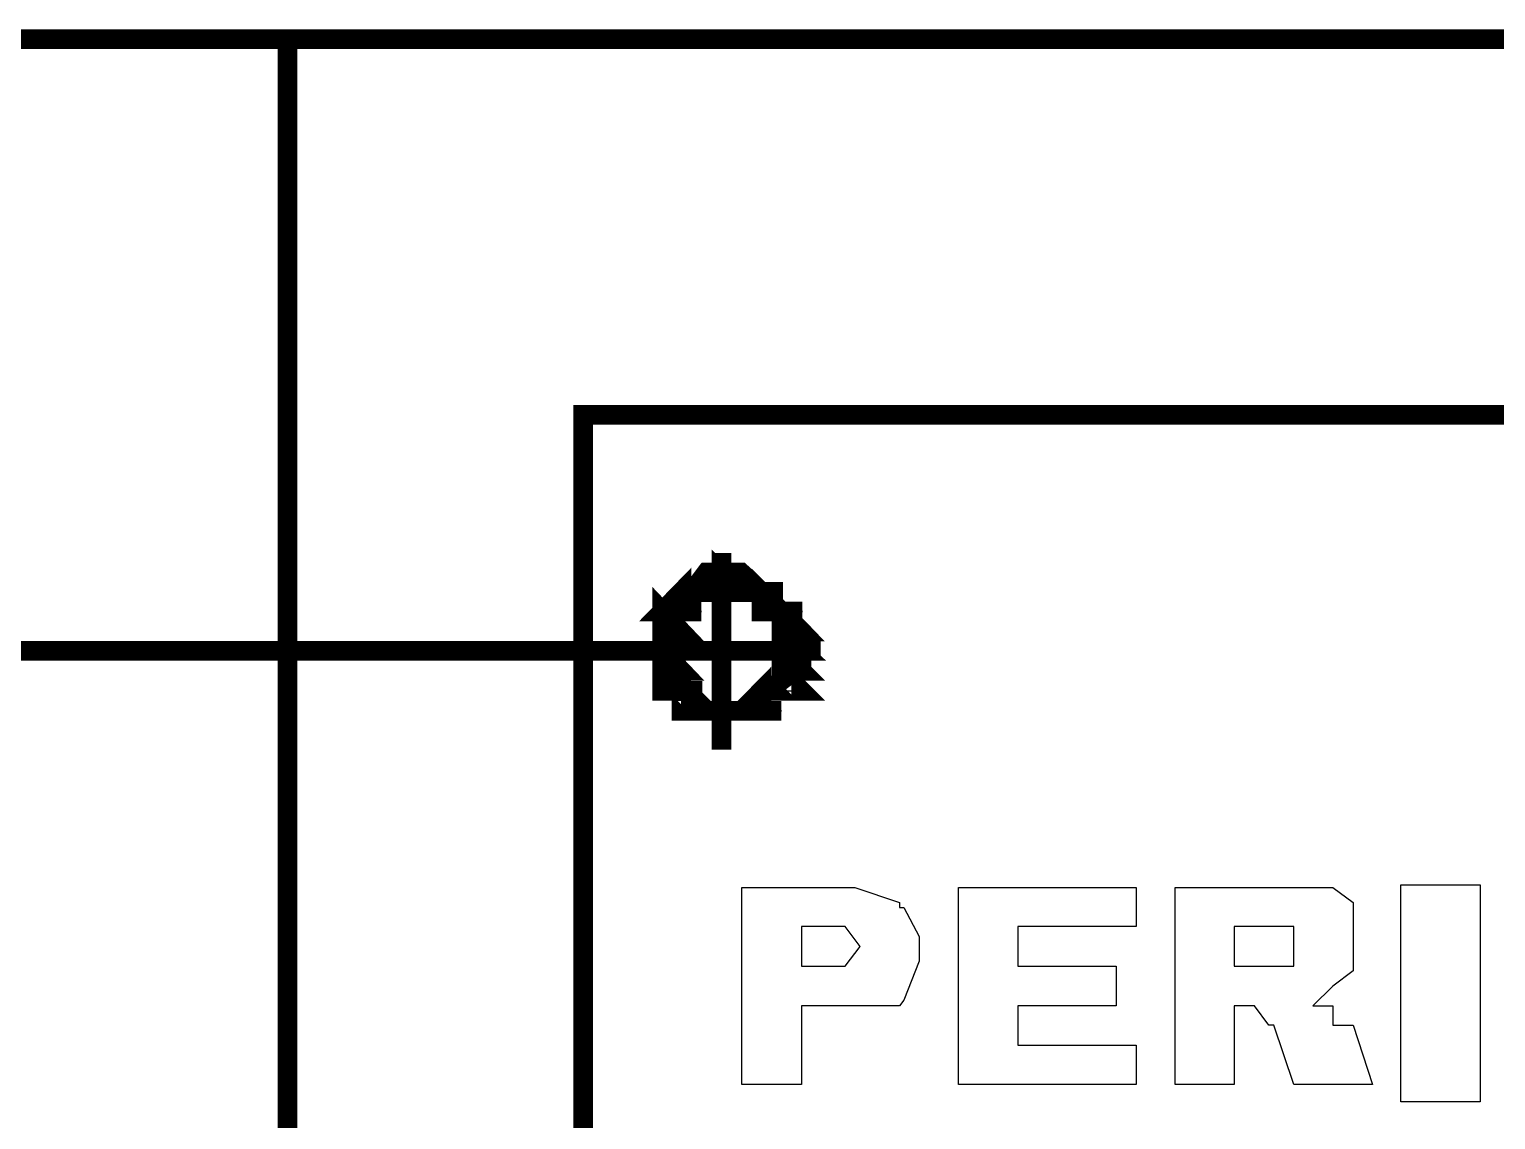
# Model space of a CAD drawing. Header units: metres. Extents: x 3290 to 4536, y 1562 to 1983.
# Drawn here: x 4051.465 to 4053.171, y 1699.563 to 1700.832 of the extents above; entities that cross this region are included whole.
import ezdxf

# ---------------------------------------------------------------- set-up
doc = ezdxf.new("R2010")
doc.units = ezdxf.units.M
doc.layers.add('C00-00-00-BLACK', color=7, linetype='Continuous')
doc.layers.add('CFF-00-00', color=1, linetype='Continuous')

msp = doc.modelspace()

# ---------------------------------------------------------------- linework, layer by layer
at = {"layer": 'C00-00-00-BLACK', "const_width": 0.0229}
for points in [[(4046.2755, 1700.8207), (4063.1567, 1700.8207)], [(4051.7654, 1700.8207), (4051.7654, 1697.8589)], [(4052.2701, 1700.2228), (4052.2701, 1699.9938)], [(4049.5146, 1700.1091), (4052.1547, 1700.1091)], [(4052.1547, 1700.1091), (4052.3855, 1700.1091)]]:
    msp.add_lwpolyline(points, dxfattribs=at)
for points in [[(4052.1093, 1697.4923), (4056.014, 1697.4923), (4056.014, 1700.3837), (4052.1093, 1700.3837), (4052.1093, 1697.4923)], [(4052.2701, 1700.2001), (4052.2701, 1700.1774), (4052.2939, 1700.1774), (4052.2701, 1700.2001)], [(4052.2235, 1700.1774), (4052.2235, 1700.1546), (4052.2013, 1700.1546), (4052.2235, 1700.1774)], [(4052.3632, 1700.1091), (4052.3632, 1700.1319), (4052.2928, 1700.2001), (4052.2701, 1700.2001), (4052.2528, 1700.2001), (4052.2013, 1700.1319), (4052.2013, 1700.1091), (4052.2013, 1700.0918), (4052.2528, 1700.0393), (4052.2701, 1700.0393), (4052.2928, 1700.0393), (4052.3632, 1700.0918), (4052.3632, 1700.1091)], [(4052.3632, 1700.1091), (4052.3632, 1700.1319), (4052.2928, 1700.2001), (4052.2701, 1700.2001), (4052.2528, 1700.2001), (4052.2013, 1700.1319), (4052.2013, 1700.1091), (4052.2013, 1700.0918), (4052.2528, 1700.0393), (4052.2701, 1700.0393), (4052.2928, 1700.0393), (4052.3632, 1700.0918), (4052.3632, 1700.1091)], [(4052.3167, 1700.1774), (4052.3167, 1700.1546), (4052.34, 1700.1546), (4052.3167, 1700.1774)], [(4052.3167, 1700.1546), (4052.34, 1700.1546), (4052.3167, 1700.1774), (4052.3167, 1700.1546)], [(4052.2013, 1700.1546), (4052.2013, 1700.1313), (4052.2235, 1700.1313), (4052.2013, 1700.1546)], [(4052.2013, 1700.1313), (4052.2235, 1700.1313), (4052.2013, 1700.1546), (4052.2013, 1700.1313)], [(4052.2468, 1700.1774), (4052.2235, 1700.1774), (4052.2468, 1700.1774), (4052.2468, 1700.1774)], [(4052.2235, 1700.1774), (4052.2235, 1700.1774)], [(4052.2235, 1700.1774), (4052.2468, 1700.1774), (4052.2701, 1700.1774), (4052.2235, 1700.1774)], [(4052.2235, 1700.1774), (4052.2468, 1700.1774), (4052.2468, 1700.1774), (4052.2235, 1700.1774)], [(4052.2235, 1700.1774), (4052.2468, 1700.1774), (4052.2468, 1700.1774), (4052.2235, 1700.1774)], [(4052.2235, 1700.1774), (4052.2468, 1700.1774), (4052.2468, 1700.1774), (4052.2235, 1700.1774)], [(4052.2235, 1700.1774), (4052.2468, 1700.1774), (4052.2468, 1700.1774), (4052.2235, 1700.1774)], [(4052.2235, 1700.1546), (4052.2235, 1700.1774), (4052.2235, 1700.1546)], [(4052.2701, 1700.1774), (4052.2939, 1700.1774), (4052.2468, 1700.1774), (4052.2701, 1700.1774)], [(4052.2939, 1700.1774), (4052.2468, 1700.1774), (4052.2939, 1700.1774)], [(4052.2468, 1700.1774), (4052.2939, 1700.1774), (4052.3167, 1700.1774), (4052.2468, 1700.1774)], [(4052.2468, 1700.1774), (4052.2712, 1700.1774), (4052.2939, 1700.1774), (4052.2468, 1700.1774)], [(4052.2712, 1700.1774), (4052.2939, 1700.1774), (4052.2468, 1700.1774), (4052.2712, 1700.1774)], [(4052.2468, 1700.1774), (4052.2468, 1700.1774)], [(4052.2468, 1700.1774), (4052.2701, 1700.1774), (4052.2939, 1700.1774), (4052.2468, 1700.1774)], [(4052.2468, 1700.1774), (4052.2701, 1700.1774), (4052.2701, 1700.1774), (4052.2468, 1700.1774)], [(4052.2468, 1700.1774), (4052.2701, 1700.1774), (4052.2701, 1700.1774), (4052.2468, 1700.1774)], [(4052.2468, 1700.1774), (4052.2468, 1700.1774)], [(4052.2939, 1700.1774), (4052.2701, 1700.1774), (4052.2939, 1700.1774)], [(4052.2701, 1700.1774), (4052.2939, 1700.1774), (4052.3167, 1700.1774), (4052.2701, 1700.1774)], [(4052.2939, 1700.1774), (4052.3167, 1700.1774), (4052.2701, 1700.1774), (4052.2939, 1700.1774)], [(4052.2939, 1700.1774), (4052.3167, 1700.1774), (4052.3167, 1700.1774), (4052.2939, 1700.1774)], [(4052.2939, 1700.1774), (4052.3167, 1700.1774), (4052.3167, 1700.1774), (4052.2939, 1700.1774)], [(4052.2939, 1700.1774), (4052.3183, 1700.1774), (4052.3416, 1700.1774), (4052.2939, 1700.1774)], [(4052.3183, 1700.1774), (4052.3416, 1700.1774), (4052.2939, 1700.1774), (4052.3183, 1700.1774)], [(4052.2939, 1700.1774), (4052.3183, 1700.1774), (4052.3416, 1700.1774), (4052.2939, 1700.1774)], [(4052.3183, 1700.1774), (4052.3416, 1700.1774), (4052.2939, 1700.1774), (4052.3183, 1700.1774)], [(4052.3167, 1700.1774), (4052.34, 1700.1774), (4052.34, 1700.1774), (4052.3167, 1700.1774)], [(4052.3167, 1700.1774), (4052.34, 1700.1774), (4052.34, 1700.1774), (4052.3167, 1700.1774)], [(4052.34, 1700.1546), (4052.34, 1700.1313), (4052.3632, 1700.1313), (4052.34, 1700.1546)], [(4052.34, 1700.1313), (4052.3632, 1700.1313), (4052.34, 1700.1546), (4052.34, 1700.1313)], [(4052.2235, 1700.1546), (4052.2013, 1700.1546), (4052.2235, 1700.1546)], [(4052.2013, 1700.1546), (4052.2235, 1700.1546), (4052.2468, 1700.1546), (4052.2013, 1700.1546)], [(4052.2013, 1700.1546), (4052.2013, 1700.1546)], [(4052.2013, 1700.1546), (4052.2235, 1700.1546), (4052.2468, 1700.1546), (4052.2013, 1700.1546)], [(4052.2013, 1700.1546), (4052.2235, 1700.1546), (4052.2235, 1700.1546), (4052.2013, 1700.1546)], [(4052.2013, 1700.1546), (4052.2235, 1700.1546), (4052.2235, 1700.1546), (4052.2013, 1700.1546)], [(4052.3167, 1700.1546), (4052.34, 1700.1546), (4052.34, 1700.1546), (4052.3167, 1700.1546)], [(4052.3167, 1700.1546), (4052.34, 1700.1546), (4052.34, 1700.1546), (4052.3167, 1700.1546)], [(4052.3167, 1700.1546), (4052.3416, 1700.1546), (4052.3643, 1700.1546), (4052.3167, 1700.1546)], [(4052.3416, 1700.1546), (4052.3643, 1700.1546), (4052.3167, 1700.1546), (4052.3416, 1700.1546)], [(4052.34, 1700.1546), (4052.3632, 1700.1546), (4052.3632, 1700.1546), (4052.34, 1700.1546)], [(4052.34, 1700.1546), (4052.3632, 1700.1546), (4052.3632, 1700.1546), (4052.34, 1700.1546)], [(4052.2013, 1700.1313), (4052.2013, 1700.1091), (4052.2235, 1700.1091), (4052.2013, 1700.1313)], [(4052.2013, 1700.1091), (4052.2235, 1700.1091), (4052.2013, 1700.1313), (4052.2013, 1700.1091)], [(4052.34, 1700.1313), (4052.34, 1700.1091), (4052.3632, 1700.1091), (4052.34, 1700.1313)], [(4052.34, 1700.1091), (4052.3632, 1700.1091), (4052.34, 1700.1313), (4052.34, 1700.1091)], [(4052.2013, 1700.1313), (4052.2235, 1700.1313), (4052.2235, 1700.1313), (4052.2013, 1700.1313)], [(4052.2013, 1700.1313), (4052.2235, 1700.1313), (4052.2235, 1700.1313), (4052.2013, 1700.1313)], [(4052.2013, 1700.1313), (4052.2235, 1700.1313), (4052.2235, 1700.1313), (4052.2013, 1700.1313)], [(4052.2013, 1700.1313), (4052.2235, 1700.1313), (4052.2235, 1700.1313), (4052.2013, 1700.1313)], [(4052.2013, 1700.1313), (4052.2235, 1700.1313), (4052.2235, 1700.1313), (4052.2013, 1700.1313)], [(4052.2013, 1700.1313), (4052.2235, 1700.1313), (4052.2235, 1700.1313), (4052.2013, 1700.1313)], [(4052.2013, 1700.1091), (4052.2013, 1700.0858), (4052.2235, 1700.0858), (4052.2013, 1700.1091)], [(4052.2013, 1700.0858), (4052.2235, 1700.0858), (4052.2013, 1700.1091), (4052.2013, 1700.0858)], [(4052.34, 1700.1313), (4052.3632, 1700.1313), (4052.3632, 1700.1313), (4052.34, 1700.1313)], [(4052.34, 1700.1313), (4052.3632, 1700.1313), (4052.3632, 1700.1313), (4052.34, 1700.1313)], [(4052.34, 1700.1313), (4052.3632, 1700.1313), (4052.3632, 1700.1313), (4052.34, 1700.1313)], [(4052.34, 1700.1313), (4052.3632, 1700.1313), (4052.3632, 1700.1313), (4052.34, 1700.1313)], [(4052.34, 1700.1313), (4052.3632, 1700.1313), (4052.3632, 1700.1313), (4052.34, 1700.1313)], [(4052.34, 1700.1313), (4052.3632, 1700.1313), (4052.3632, 1700.1313), (4052.34, 1700.1313)], [(4052.34, 1700.1091), (4052.34, 1700.0858), (4052.3632, 1700.0858), (4052.34, 1700.1091)], [(4052.34, 1700.0858), (4052.3632, 1700.0858), (4052.34, 1700.1091), (4052.34, 1700.0858)], [(4052.2013, 1700.1091), (4052.2235, 1700.1091), (4052.2235, 1700.1091), (4052.2013, 1700.1091)], [(4052.2013, 1700.1091), (4052.2235, 1700.1091), (4052.2235, 1700.1091), (4052.2013, 1700.1091)], [(4052.2013, 1700.0858), (4052.2235, 1700.0625), (4052.2013, 1700.0625), (4052.2013, 1700.0858)], [(4052.34, 1700.1091), (4052.3632, 1700.1091), (4052.3632, 1700.1091), (4052.34, 1700.1091)], [(4052.34, 1700.1091), (4052.3632, 1700.1091), (4052.3632, 1700.1091), (4052.34, 1700.1091)], [(4052.34, 1700.1091), (4052.3632, 1700.1091), (4052.3632, 1700.1091), (4052.34, 1700.1091)], [(4052.34, 1700.1091), (4052.3632, 1700.1091), (4052.3632, 1700.1091), (4052.34, 1700.1091)], [(4052.34, 1700.0858), (4052.34, 1700.0625), (4052.3632, 1700.0625), (4052.34, 1700.0858)], [(4052.34, 1700.0625), (4052.3632, 1700.0625), (4052.34, 1700.0858), (4052.34, 1700.0625)], [(4052.2013, 1700.0858), (4052.2235, 1700.0858), (4052.2235, 1700.0858), (4052.2013, 1700.0858)], [(4052.2013, 1700.0858), (4052.2235, 1700.0858), (4052.2235, 1700.0858), (4052.2013, 1700.0858)], [(4052.2013, 1700.0858), (4052.2235, 1700.0858), (4052.2235, 1700.0858), (4052.2013, 1700.0858)], [(4052.2013, 1700.0858), (4052.2235, 1700.0858), (4052.2235, 1700.0858), (4052.2013, 1700.0858)], [(4052.2013, 1700.0858), (4052.2235, 1700.0858), (4052.2235, 1700.0858), (4052.2013, 1700.0858)], [(4052.2013, 1700.0858), (4052.2235, 1700.0858), (4052.2235, 1700.0858), (4052.2013, 1700.0858)], [(4052.2235, 1700.0625), (4052.2013, 1700.0858), (4052.2235, 1700.0625)], [(4052.34, 1700.0858), (4052.3632, 1700.0858), (4052.3632, 1700.0858), (4052.34, 1700.0858)], [(4052.34, 1700.0858), (4052.3632, 1700.0858), (4052.3632, 1700.0858), (4052.34, 1700.0858)], [(4052.34, 1700.0858), (4052.3632, 1700.0858), (4052.3632, 1700.0858), (4052.34, 1700.0858)], [(4052.34, 1700.0858), (4052.3632, 1700.0858), (4052.3632, 1700.0858), (4052.34, 1700.0858)], [(4052.2235, 1700.0625), (4052.2235, 1700.0393), (4052.2468, 1700.0393), (4052.2235, 1700.0625)], [(4052.2235, 1700.0393), (4052.2468, 1700.0393), (4052.2235, 1700.0625), (4052.2235, 1700.0393)], [(4052.3167, 1700.0625), (4052.3167, 1700.0393), (4052.2939, 1700.0393), (4052.3167, 1700.0625)], [(4052.2235, 1700.0625), (4052.2013, 1700.0625), (4052.2235, 1700.0625)], [(4052.2013, 1700.0625), (4052.2235, 1700.0625), (4052.2468, 1700.0625), (4052.2013, 1700.0625)], [(4052.2013, 1700.0625), (4052.2251, 1700.0625), (4052.2479, 1700.0625), (4052.2013, 1700.0625)], [(4052.2251, 1700.0625), (4052.2479, 1700.0625), (4052.2013, 1700.0625), (4052.2251, 1700.0625)], [(4052.2235, 1700.0625), (4052.2468, 1700.0625), (4052.2468, 1700.0625), (4052.2235, 1700.0625)], [(4052.2235, 1700.0625), (4052.2468, 1700.0625), (4052.2468, 1700.0625), (4052.2235, 1700.0625)], [(4052.34, 1700.0625), (4052.3167, 1700.0625), (4052.34, 1700.0625), (4052.34, 1700.0625)], [(4052.3167, 1700.0625), (4052.34, 1700.0625), (4052.34, 1700.0625), (4052.3167, 1700.0625)], [(4052.3167, 1700.0625), (4052.34, 1700.0625), (4052.34, 1700.0625), (4052.3167, 1700.0625)], [(4052.3167, 1700.0625), (4052.34, 1700.0625), (4052.34, 1700.0625), (4052.3167, 1700.0625)], [(4052.3167, 1700.0625), (4052.34, 1700.0625), (4052.34, 1700.0625), (4052.3167, 1700.0625)], [(4052.3167, 1700.0625), (4052.34, 1700.0625), (4052.34, 1700.0625), (4052.3167, 1700.0625)], [(4052.3167, 1700.0625), (4052.34, 1700.0625), (4052.34, 1700.0625), (4052.3167, 1700.0625)], [(4052.3167, 1700.0625), (4052.34, 1700.0625), (4052.34, 1700.0625), (4052.3167, 1700.0625)], [(4052.3167, 1700.0393), (4052.3167, 1700.0625), (4052.3167, 1700.0393)], [(4052.2235, 1700.0393), (4052.2479, 1700.0393), (4052.2712, 1700.0393), (4052.2235, 1700.0393)], [(4052.2479, 1700.0393), (4052.2712, 1700.0393), (4052.2235, 1700.0393), (4052.2479, 1700.0393)], [(4052.2235, 1700.0393), (4052.2479, 1700.0393), (4052.2712, 1700.0393), (4052.2235, 1700.0393)], [(4052.2479, 1700.0393), (4052.2712, 1700.0393), (4052.2235, 1700.0393), (4052.2479, 1700.0393)], [(4052.2468, 1700.0393), (4052.2701, 1700.0393), (4052.2701, 1700.0393), (4052.2468, 1700.0393)], [(4052.2468, 1700.0393), (4052.2701, 1700.0393), (4052.2701, 1700.0393), (4052.2468, 1700.0393)], [(4052.2468, 1700.0393), (4052.2712, 1700.0393), (4052.2939, 1700.0393), (4052.2468, 1700.0393)], [(4052.2712, 1700.0393), (4052.2939, 1700.0393), (4052.2468, 1700.0393), (4052.2712, 1700.0393)], [(4052.2468, 1700.0393), (4052.2712, 1700.0393), (4052.2939, 1700.0393), (4052.2468, 1700.0393)], [(4052.2712, 1700.0393), (4052.2939, 1700.0393), (4052.2468, 1700.0393), (4052.2712, 1700.0393)], [(4052.2468, 1700.0393), (4052.2939, 1700.0393), (4052.3167, 1700.0393), (4052.2468, 1700.0393)], [(4052.2939, 1700.0393), (4052.3167, 1700.0393), (4052.2468, 1700.0393), (4052.2939, 1700.0393)], [(4052.2939, 1700.0393), (4052.2468, 1700.0393), (4052.2701, 1700.0393), (4052.2939, 1700.0393)], [(4052.2468, 1700.0393), (4052.2701, 1700.0393), (4052.2939, 1700.0393), (4052.2468, 1700.0393)], [(4052.2939, 1700.0393), (4052.2701, 1700.0393), (4052.2939, 1700.0393), (4052.2939, 1700.0393)], [(4052.2701, 1700.0393), (4052.2939, 1700.0393), (4052.3167, 1700.0393), (4052.2701, 1700.0393)], [(4052.2939, 1700.0393), (4052.3167, 1700.0393), (4052.2701, 1700.0393), (4052.2939, 1700.0393)], [(4052.2701, 1700.0393), (4052.2939, 1700.0393), (4052.2939, 1700.0393), (4052.2701, 1700.0393)], [(4052.2939, 1700.0393), (4052.2939, 1700.0393)], [(4052.2939, 1700.0393), (4052.3167, 1700.0393), (4052.34, 1700.0393), (4052.2939, 1700.0393)], [(4052.2939, 1700.0393), (4052.3167, 1700.0393), (4052.3167, 1700.0393), (4052.2939, 1700.0393)], [(4052.2939, 1700.0393), (4052.3167, 1700.0393), (4052.3167, 1700.0393), (4052.2939, 1700.0393)], [(4052.2939, 1700.0393), (4052.2939, 1700.0393)]]:
    msp.add_lwpolyline(points, close=True, dxfattribs=at)
at = {"layer": 'C00-00-00-BLACK'}
for points in [[(4052.2701, 1700.2001), (4052.2701, 1700.1774), (4052.2939, 1700.1774), (4052.2701, 1700.2001)], [(4052.2235, 1700.1774), (4052.2235, 1700.1546), (4052.2013, 1700.1546), (4052.2235, 1700.1774)], [(4052.2468, 1700.1774), (4052.2235, 1700.1774), (4052.2468, 1700.1774), (4052.2468, 1700.1774)], [(4052.2235, 1700.1774), (4052.2468, 1700.1774), (4052.2701, 1700.1774), (4052.2235, 1700.1774)], [(4052.2235, 1700.1774), (4052.2468, 1700.1774), (4052.2468, 1700.1774), (4052.2235, 1700.1774)], [(4052.2235, 1700.1774), (4052.2468, 1700.1774), (4052.2468, 1700.1774), (4052.2235, 1700.1774)], [(4052.2235, 1700.1774), (4052.2468, 1700.1774), (4052.2468, 1700.1774), (4052.2235, 1700.1774)], [(4052.2235, 1700.1774), (4052.2468, 1700.1774), (4052.2468, 1700.1774), (4052.2235, 1700.1774)], [(4052.2235, 1700.1546), (4052.2235, 1700.1774), (4052.2235, 1700.1546)], [(4052.2701, 1700.1774), (4052.2939, 1700.1774), (4052.2468, 1700.1774), (4052.2701, 1700.1774)], [(4052.2939, 1700.1774), (4052.2468, 1700.1774), (4052.2939, 1700.1774)], [(4052.2468, 1700.1774), (4052.2939, 1700.1774), (4052.3167, 1700.1774), (4052.2468, 1700.1774)], [(4052.2468, 1700.1774), (4052.2712, 1700.1774), (4052.2939, 1700.1774), (4052.2468, 1700.1774)], [(4052.2712, 1700.1774), (4052.2939, 1700.1774), (4052.2468, 1700.1774), (4052.2712, 1700.1774)], [(4052.2468, 1700.1774), (4052.2701, 1700.1774), (4052.2939, 1700.1774), (4052.2468, 1700.1774)], [(4052.2468, 1700.1774), (4052.2701, 1700.1774), (4052.2701, 1700.1774), (4052.2468, 1700.1774)], [(4052.2468, 1700.1774), (4052.2701, 1700.1774), (4052.2701, 1700.1774), (4052.2468, 1700.1774)], [(4052.2939, 1700.1774), (4052.2701, 1700.1774), (4052.2939, 1700.1774)], [(4052.2701, 1700.1774), (4052.2939, 1700.1774), (4052.3167, 1700.1774), (4052.2701, 1700.1774)], [(4052.2939, 1700.1774), (4052.3167, 1700.1774), (4052.2701, 1700.1774), (4052.2939, 1700.1774)], [(4052.2939, 1700.1774), (4052.3167, 1700.1774), (4052.3167, 1700.1774), (4052.2939, 1700.1774)], [(4052.2939, 1700.1774), (4052.3167, 1700.1774), (4052.3167, 1700.1774), (4052.2939, 1700.1774)], [(4052.2939, 1700.1774), (4052.3183, 1700.1774), (4052.3416, 1700.1774), (4052.2939, 1700.1774)], [(4052.3183, 1700.1774), (4052.3416, 1700.1774), (4052.2939, 1700.1774), (4052.3183, 1700.1774)], [(4052.2939, 1700.1774), (4052.3183, 1700.1774), (4052.3416, 1700.1774), (4052.2939, 1700.1774)], [(4052.3183, 1700.1774), (4052.3416, 1700.1774), (4052.2939, 1700.1774), (4052.3183, 1700.1774)], [(4052.3167, 1700.1774), (4052.34, 1700.1774), (4052.34, 1700.1774), (4052.3167, 1700.1774)], [(4052.3167, 1700.1774), (4052.34, 1700.1774), (4052.34, 1700.1774), (4052.3167, 1700.1774)], [(4052.3167, 1700.1774), (4052.3167, 1700.1546), (4052.34, 1700.1546), (4052.3167, 1700.1774)], [(4052.3167, 1700.1546), (4052.34, 1700.1546), (4052.3167, 1700.1774), (4052.3167, 1700.1546)], [(4052.2235, 1700.1546), (4052.2013, 1700.1546), (4052.2235, 1700.1546)], [(4052.2013, 1700.1546), (4052.2235, 1700.1546), (4052.2468, 1700.1546), (4052.2013, 1700.1546)], [(4052.2013, 1700.1546), (4052.2235, 1700.1546), (4052.2468, 1700.1546), (4052.2013, 1700.1546)], [(4052.2013, 1700.1546), (4052.2235, 1700.1546), (4052.2235, 1700.1546), (4052.2013, 1700.1546)], [(4052.2013, 1700.1546), (4052.2235, 1700.1546), (4052.2235, 1700.1546), (4052.2013, 1700.1546)], [(4052.2013, 1700.1546), (4052.2013, 1700.1313), (4052.2235, 1700.1313), (4052.2013, 1700.1546)], [(4052.2013, 1700.1313), (4052.2235, 1700.1313), (4052.2013, 1700.1546), (4052.2013, 1700.1313)], [(4052.3167, 1700.1546), (4052.34, 1700.1546), (4052.34, 1700.1546), (4052.3167, 1700.1546)], [(4052.3167, 1700.1546), (4052.34, 1700.1546), (4052.34, 1700.1546), (4052.3167, 1700.1546)], [(4052.3167, 1700.1546), (4052.3416, 1700.1546), (4052.3643, 1700.1546), (4052.3167, 1700.1546)], [(4052.3416, 1700.1546), (4052.3643, 1700.1546), (4052.3167, 1700.1546), (4052.3416, 1700.1546)], [(4052.34, 1700.1546), (4052.3632, 1700.1546), (4052.3632, 1700.1546), (4052.34, 1700.1546)], [(4052.34, 1700.1546), (4052.3632, 1700.1546), (4052.3632, 1700.1546), (4052.34, 1700.1546)], [(4052.34, 1700.1546), (4052.34, 1700.1313), (4052.3632, 1700.1313), (4052.34, 1700.1546)], [(4052.34, 1700.1313), (4052.3632, 1700.1313), (4052.34, 1700.1546), (4052.34, 1700.1313)], [(4052.2013, 1700.1313), (4052.2235, 1700.1313), (4052.2235, 1700.1313), (4052.2013, 1700.1313)], [(4052.2013, 1700.1313), (4052.2235, 1700.1313), (4052.2235, 1700.1313), (4052.2013, 1700.1313)], [(4052.2013, 1700.1313), (4052.2235, 1700.1313), (4052.2235, 1700.1313), (4052.2013, 1700.1313)], [(4052.2013, 1700.1313), (4052.2235, 1700.1313), (4052.2235, 1700.1313), (4052.2013, 1700.1313)], [(4052.2013, 1700.1313), (4052.2235, 1700.1313), (4052.2235, 1700.1313), (4052.2013, 1700.1313)], [(4052.2013, 1700.1313), (4052.2235, 1700.1313), (4052.2235, 1700.1313), (4052.2013, 1700.1313)], [(4052.2013, 1700.1313), (4052.2013, 1700.1091), (4052.2235, 1700.1091), (4052.2013, 1700.1313)], [(4052.2013, 1700.1091), (4052.2235, 1700.1091), (4052.2013, 1700.1313), (4052.2013, 1700.1091)], [(4052.34, 1700.1313), (4052.3632, 1700.1313), (4052.3632, 1700.1313), (4052.34, 1700.1313)], [(4052.34, 1700.1313), (4052.3632, 1700.1313), (4052.3632, 1700.1313), (4052.34, 1700.1313)], [(4052.34, 1700.1313), (4052.3632, 1700.1313), (4052.3632, 1700.1313), (4052.34, 1700.1313)], [(4052.34, 1700.1313), (4052.3632, 1700.1313), (4052.3632, 1700.1313), (4052.34, 1700.1313)], [(4052.34, 1700.1313), (4052.3632, 1700.1313), (4052.3632, 1700.1313), (4052.34, 1700.1313)], [(4052.34, 1700.1313), (4052.3632, 1700.1313), (4052.3632, 1700.1313), (4052.34, 1700.1313)], [(4052.34, 1700.1313), (4052.34, 1700.1091), (4052.3632, 1700.1091), (4052.34, 1700.1313)], [(4052.34, 1700.1091), (4052.3632, 1700.1091), (4052.34, 1700.1313), (4052.34, 1700.1091)], [(4052.2013, 1700.1091), (4052.2235, 1700.1091), (4052.2235, 1700.1091), (4052.2013, 1700.1091)], [(4052.2013, 1700.1091), (4052.2235, 1700.1091), (4052.2235, 1700.1091), (4052.2013, 1700.1091)], [(4052.2013, 1700.1091), (4052.2013, 1700.0858), (4052.2235, 1700.0858), (4052.2013, 1700.1091)], [(4052.2013, 1700.0858), (4052.2235, 1700.0858), (4052.2013, 1700.1091), (4052.2013, 1700.0858)], [(4052.34, 1700.1091), (4052.3632, 1700.1091), (4052.3632, 1700.1091), (4052.34, 1700.1091)], [(4052.34, 1700.1091), (4052.3632, 1700.1091), (4052.3632, 1700.1091), (4052.34, 1700.1091)], [(4052.34, 1700.1091), (4052.3632, 1700.1091), (4052.3632, 1700.1091), (4052.34, 1700.1091)], [(4052.34, 1700.1091), (4052.3632, 1700.1091), (4052.3632, 1700.1091), (4052.34, 1700.1091)], [(4052.34, 1700.1091), (4052.34, 1700.0858), (4052.3632, 1700.0858), (4052.34, 1700.1091)], [(4052.34, 1700.0858), (4052.3632, 1700.0858), (4052.34, 1700.1091), (4052.34, 1700.0858)], [(4052.2013, 1700.0858), (4052.2235, 1700.0858), (4052.2235, 1700.0858), (4052.2013, 1700.0858)], [(4052.2013, 1700.0858), (4052.2235, 1700.0858), (4052.2235, 1700.0858), (4052.2013, 1700.0858)], [(4052.2013, 1700.0858), (4052.2235, 1700.0858), (4052.2235, 1700.0858), (4052.2013, 1700.0858)], [(4052.2013, 1700.0858), (4052.2235, 1700.0858), (4052.2235, 1700.0858), (4052.2013, 1700.0858)], [(4052.2013, 1700.0858), (4052.2235, 1700.0858), (4052.2235, 1700.0858), (4052.2013, 1700.0858)], [(4052.2013, 1700.0858), (4052.2235, 1700.0858), (4052.2235, 1700.0858), (4052.2013, 1700.0858)], [(4052.2235, 1700.0625), (4052.2013, 1700.0858), (4052.2235, 1700.0625)], [(4052.2013, 1700.0858), (4052.2235, 1700.0625), (4052.2013, 1700.0625), (4052.2013, 1700.0858)], [(4052.34, 1700.0858), (4052.3632, 1700.0858), (4052.3632, 1700.0858), (4052.34, 1700.0858)], [(4052.34, 1700.0858), (4052.3632, 1700.0858), (4052.3632, 1700.0858), (4052.34, 1700.0858)], [(4052.34, 1700.0858), (4052.3632, 1700.0858), (4052.3632, 1700.0858), (4052.34, 1700.0858)], [(4052.34, 1700.0858), (4052.3632, 1700.0858), (4052.3632, 1700.0858), (4052.34, 1700.0858)], [(4052.34, 1700.0858), (4052.34, 1700.0625), (4052.3632, 1700.0625), (4052.34, 1700.0858)], [(4052.34, 1700.0625), (4052.3632, 1700.0625), (4052.34, 1700.0858), (4052.34, 1700.0625)], [(4052.2235, 1700.0625), (4052.2013, 1700.0625), (4052.2235, 1700.0625)], [(4052.2013, 1700.0625), (4052.2235, 1700.0625), (4052.2468, 1700.0625), (4052.2013, 1700.0625)], [(4052.2013, 1700.0625), (4052.2251, 1700.0625), (4052.2479, 1700.0625), (4052.2013, 1700.0625)], [(4052.2251, 1700.0625), (4052.2479, 1700.0625), (4052.2013, 1700.0625), (4052.2251, 1700.0625)], [(4052.2235, 1700.0625), (4052.2468, 1700.0625), (4052.2468, 1700.0625), (4052.2235, 1700.0625)], [(4052.2235, 1700.0625), (4052.2468, 1700.0625), (4052.2468, 1700.0625), (4052.2235, 1700.0625)], [(4052.2235, 1700.0625), (4052.2235, 1700.0393), (4052.2468, 1700.0393), (4052.2235, 1700.0625)], [(4052.2235, 1700.0393), (4052.2468, 1700.0393), (4052.2235, 1700.0625), (4052.2235, 1700.0393)], [(4052.3167, 1700.0625), (4052.3167, 1700.0393), (4052.2939, 1700.0393), (4052.3167, 1700.0625)], [(4052.34, 1700.0625), (4052.3167, 1700.0625), (4052.34, 1700.0625), (4052.34, 1700.0625)], [(4052.3167, 1700.0625), (4052.34, 1700.0625), (4052.34, 1700.0625), (4052.3167, 1700.0625)], [(4052.3167, 1700.0625), (4052.34, 1700.0625), (4052.34, 1700.0625), (4052.3167, 1700.0625)], [(4052.3167, 1700.0625), (4052.34, 1700.0625), (4052.34, 1700.0625), (4052.3167, 1700.0625)], [(4052.3167, 1700.0625), (4052.34, 1700.0625), (4052.34, 1700.0625), (4052.3167, 1700.0625)], [(4052.3167, 1700.0625), (4052.34, 1700.0625), (4052.34, 1700.0625), (4052.3167, 1700.0625)], [(4052.3167, 1700.0625), (4052.34, 1700.0625), (4052.34, 1700.0625), (4052.3167, 1700.0625)], [(4052.3167, 1700.0625), (4052.34, 1700.0625), (4052.34, 1700.0625), (4052.3167, 1700.0625)], [(4052.3167, 1700.0393), (4052.3167, 1700.0625), (4052.3167, 1700.0393)], [(4052.2235, 1700.0393), (4052.2479, 1700.0393), (4052.2712, 1700.0393), (4052.2235, 1700.0393)], [(4052.2479, 1700.0393), (4052.2712, 1700.0393), (4052.2235, 1700.0393), (4052.2479, 1700.0393)], [(4052.2235, 1700.0393), (4052.2479, 1700.0393), (4052.2712, 1700.0393), (4052.2235, 1700.0393)], [(4052.2479, 1700.0393), (4052.2712, 1700.0393), (4052.2235, 1700.0393), (4052.2479, 1700.0393)], [(4052.2468, 1700.0393), (4052.2701, 1700.0393), (4052.2701, 1700.0393), (4052.2468, 1700.0393)], [(4052.2468, 1700.0393), (4052.2701, 1700.0393), (4052.2701, 1700.0393), (4052.2468, 1700.0393)], [(4052.2468, 1700.0393), (4052.2712, 1700.0393), (4052.2939, 1700.0393), (4052.2468, 1700.0393)], [(4052.2712, 1700.0393), (4052.2939, 1700.0393), (4052.2468, 1700.0393), (4052.2712, 1700.0393)], [(4052.2468, 1700.0393), (4052.2712, 1700.0393), (4052.2939, 1700.0393), (4052.2468, 1700.0393)], [(4052.2712, 1700.0393), (4052.2939, 1700.0393), (4052.2468, 1700.0393), (4052.2712, 1700.0393)], [(4052.2468, 1700.0393), (4052.2939, 1700.0393), (4052.3167, 1700.0393), (4052.2468, 1700.0393)], [(4052.2939, 1700.0393), (4052.3167, 1700.0393), (4052.2468, 1700.0393), (4052.2939, 1700.0393)], [(4052.2939, 1700.0393), (4052.2468, 1700.0393), (4052.2701, 1700.0393), (4052.2939, 1700.0393)], [(4052.2468, 1700.0393), (4052.2701, 1700.0393), (4052.2939, 1700.0393), (4052.2468, 1700.0393)], [(4052.2939, 1700.0393), (4052.2701, 1700.0393), (4052.2939, 1700.0393), (4052.2939, 1700.0393)], [(4052.2701, 1700.0393), (4052.2939, 1700.0393), (4052.3167, 1700.0393), (4052.2701, 1700.0393)], [(4052.2939, 1700.0393), (4052.3167, 1700.0393), (4052.2701, 1700.0393), (4052.2939, 1700.0393)], [(4052.2701, 1700.0393), (4052.2939, 1700.0393), (4052.2939, 1700.0393), (4052.2701, 1700.0393)], [(4052.2939, 1700.0393), (4052.3167, 1700.0393), (4052.34, 1700.0393), (4052.2939, 1700.0393)], [(4052.2939, 1700.0393), (4052.3167, 1700.0393), (4052.3167, 1700.0393), (4052.2939, 1700.0393)], [(4052.2939, 1700.0393), (4052.3167, 1700.0393), (4052.3167, 1700.0393), (4052.2939, 1700.0393)]]:
    msp.add_lwpolyline(points, close=True, dxfattribs=at)
at = {"layer": 'CFF-00-00'}
for points in [[(4052.2939, 1699.8335), (4052.4087, 1699.8335), (4052.4255, 1699.8335), (4052.4775, 1699.8161), (4052.4775, 1699.8102), (4052.4824, 1699.8102), (4052.5003, 1699.7766), (4052.5003, 1699.7647), (4052.5003, 1699.7479), (4052.4824, 1699.7024), (4052.4775, 1699.6959), (4052.4602, 1699.6959), (4052.4212, 1699.6959), (4052.4087, 1699.6959), (4052.3632, 1699.6959), (4052.3632, 1699.6044), (4052.2939, 1699.6044), (4052.2939, 1699.8335)], [(4052.5458, 1699.8335), (4052.7526, 1699.8335), (4052.7526, 1699.788), (4052.6151, 1699.788), (4052.6151, 1699.7419), (4052.7293, 1699.7419), (4052.7293, 1699.6959), (4052.6151, 1699.6959), (4052.6151, 1699.6499), (4052.7526, 1699.6499), (4052.7526, 1699.6044), (4052.5458, 1699.6044), (4052.5458, 1699.8335)], [(4052.7981, 1699.6044), (4052.7981, 1699.8335), (4052.9129, 1699.8335), (4052.9303, 1699.8335), (4052.9682, 1699.8335), (4052.9817, 1699.8335), (4052.9817, 1699.8335), (4053.005, 1699.8161), (4053.005, 1699.8102), (4053.005, 1699.8102), (4053.005, 1699.7766), (4053.005, 1699.7647), (4053.005, 1699.7647), (4053.005, 1699.7419), (4053.005, 1699.7419), (4053.005, 1699.7365), (4052.9817, 1699.7186), (4052.9817, 1699.7186), (4052.9817, 1699.7186), (4052.9584, 1699.6959), (4052.9584, 1699.6959), (4052.9584, 1699.6959), (4052.9758, 1699.6959), (4052.9817, 1699.6959), (4052.9817, 1699.6959), (4052.9817, 1699.6791), (4052.9817, 1699.6732), (4052.9817, 1699.6732), (4053.005, 1699.6732), (4053.005, 1699.6732), (4053.0278, 1699.6044), (4052.9362, 1699.6044), (4052.9129, 1699.6732), (4052.907, 1699.6732), (4052.8902, 1699.6959), (4052.8902, 1699.6959), (4052.8902, 1699.6959), (4052.8718, 1699.6959), (4052.8669, 1699.6959), (4052.8669, 1699.6959), (4052.8669, 1699.6044), (4052.7981, 1699.6044)], [(4053.0608, 1699.8367), (4053.1529, 1699.8367), (4053.1529, 1699.5843), (4053.0608, 1699.5843), (4053.0608, 1699.8367)], [(4052.3632, 1699.7419), (4052.3855, 1699.7419), (4052.3855, 1699.7419), (4052.4087, 1699.7419), (4052.4087, 1699.7419), (4052.4142, 1699.7419), (4052.4315, 1699.7647), (4052.4315, 1699.7647), (4052.4315, 1699.7647), (4052.4142, 1699.788), (4052.4087, 1699.788), (4052.4087, 1699.788), (4052.3903, 1699.788), (4052.3855, 1699.788), (4052.3632, 1699.788), (4052.3632, 1699.7419)], [(4052.8669, 1699.7419), (4052.8902, 1699.7419), (4052.8902, 1699.7419), (4052.9129, 1699.7419), (4052.9129, 1699.7419), (4052.9129, 1699.7419), (4052.9362, 1699.7419), (4052.9362, 1699.7419), (4052.9362, 1699.7419), (4052.9362, 1699.7647), (4052.9362, 1699.7647), (4052.9362, 1699.7647), (4052.9362, 1699.788), (4052.9362, 1699.788), (4052.9243, 1699.788), (4052.8983, 1699.788), (4052.8902, 1699.788), (4052.8669, 1699.788), (4052.8669, 1699.7419)]]:
    msp.add_lwpolyline(points, close=True, dxfattribs=at)

doc.saveas('drawing.dxf')
